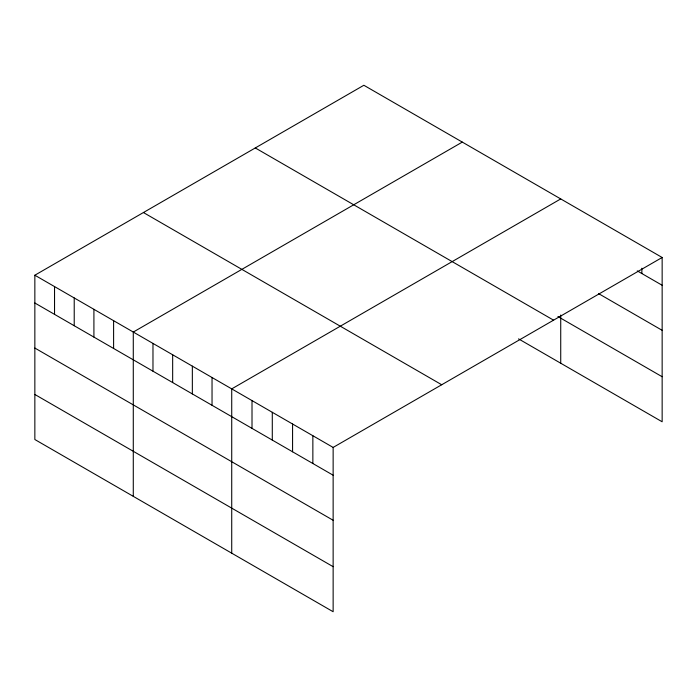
<?xml version="1.0" encoding="UTF-8"?>
<svg xmlns="http://www.w3.org/2000/svg" width="697" height="697" viewBox="0 0 697 697"><rect width="100%" height="100%" fill="white"/><g stroke="black" fill="none" stroke-linecap="round" stroke-linejoin="round"><path stroke-width="1.05" d="M34.85 275.219L333.14 447.43L333.14 611.731L34.85 439.519L34.85 275.219L363.86 85.269L662.15 257.481L662.15 421.781L518.542 338.873M462.294 142.101L133.284 332.051L133.284 496.351M560.728 198.933L231.726 388.882L231.726 553.183M333.14 447.43L662.15 257.481M637.258 270.889L662.15 285.265M598.531 293.585L662.15 330.317M557.922 316.551L662.15 376.728M255.285 147.947L553.575 320.167M143.425 212.533L441.715 384.753M34.85 302.995L333.14 475.215M34.85 348.047L333.14 520.267M34.85 394.467L333.14 566.678M641.867 268.206L641.867 273.546M560.728 315.009L560.728 363.233M312.857 435.721L312.857 463.505M292.574 424.011L292.574 451.787M272.292 412.302L272.292 440.077M252.009 400.592L252.009 428.367M212.036 377.513L212.036 405.288M192.346 366.152L192.346 393.927M172.664 354.782L172.664 382.557M152.974 343.412L152.974 371.196M113.602 320.681L113.602 348.456M93.912 309.32L93.912 337.095M74.222 297.95L74.222 325.726M54.54 286.58L54.54 314.364"/></g></svg>
